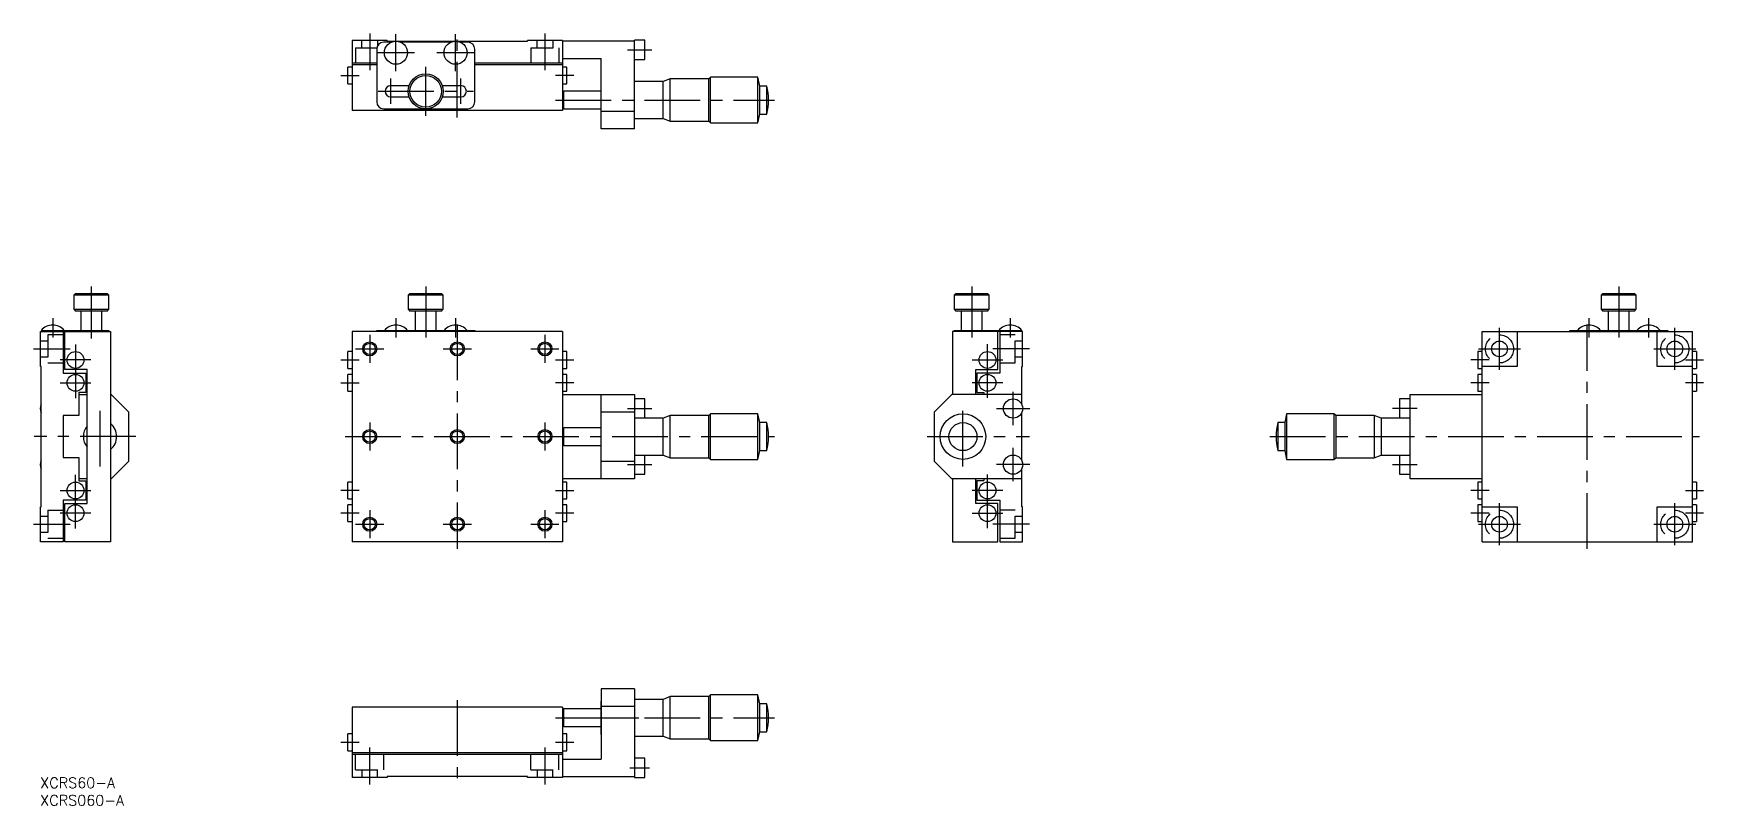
# Model space of a CAD drawing. Extents: x -2 to 474, y -8 to 212.
import ezdxf

# ---------------------------------------------------------------- set-up
doc = ezdxf.new("R2010")
doc.units = 0
doc.header["$LTSCALE"] = 0.5
doc.linetypes.add('CENTER', pattern=[50.8, 31.75, -6.35, 6.35, -6.35])
doc.linetypes.add('DASHED', pattern=[19.05, 12.7, -6.35])
for name, color, linetype in [('MSM_CENTER', 1, 'CENTER'), ('MSM_CONTINUOUS', 7, 'CONTINUOUS'), ('MSM_DASHED', 4, 'DASHED'), ('MSM_NARROW', 5, 'CONTINUOUS'), ('MSM_PART_NUMBER', 7, 'CONTINUOUS')]:
    doc.layers.add(name, color=color, linetype=linetype)
doc.styles.get("Standard").update_dxf_attribs({"font": 'txt.shx', "height": 3, "bigfont": 'bigfont.shx'})

# ---------------------------------------------------------------- blocks, each defined once
blk = doc.blocks.new('*U57')
at = {"layer": 'MSM_PART_NUMBER'}
blk.add_text('XCRS60-A', height=3, dxfattribs=at).set_placement((0, -3))
blk = doc.blocks.new('*U58')
at = {"layer": 'MSM_PART_NUMBER'}
blk.add_text('XCRS060-A', height=3, dxfattribs=at).set_placement((0, -8))

msp = doc.modelspace()

# ---------------------------------------------------------------- linework, layer by layer
at = {"layer": 'MSM_CENTER'}
for p, q in [((93.9739, 212.2), (93.9739, 201.7)), ((101.473901, 201.4), (101.473901, 212)), ((118.473901, 201.4), (118.473901, 212)), ((118.9739, 188.2), (118.9739, 212.2)), ((143.9739, 212.2), (143.9739, 201.7)), ((106.773901, 206.7), (96.173901, 206.7)), ((123.773901, 206.7), (113.173901, 206.7)), ((167.4739, 207.5), (174.4739, 207.5)), ((85.7739, 200.2), (90.9739, 200.2)), ((109.973901, 188.699999), (109.973901, 202.699999)), ((152.1739, 200.2), (146.9739, 200.2)), ((96.373314, 195.699999), (123.574486, 195.699999)), ((99.9739, 192.099414), (99.9739, 199.300586)), ((119.9739, 192.099414), (119.9739, 199.300586)), ((146.9739, 193.2), (209.4761, 193.2)), ((14.550001, 140.025), (14.550001, 125.225)), ((109.973901, 140.025), (109.973901, 125.525)), ((265.699999, 140.025), (265.699999, 125.525)), ((450.276099, 140.025), (450.276099, 125.525)), ((3.55, 131.027686), (3.55, 125.525)), ((101.473901, 131.027686), (101.473901, 125.525)), ((118.473901, 131.027686), (118.473901, 125.525)), ((118.9739, 129.225), (118.9739, 65.225)), ((276.7, 131.027686), (276.7, 125.525)), ((441.2761, 65.225), (441.2761, 129.225)), ((441.776098, 131.027686), (441.776098, 125.525)), ((458.776098, 131.027686), (458.776098, 125.525)), ((93.9739, 126.225), (93.9739, 118.225)), ((143.9739, 126.225), (143.9739, 118.225)), ((416.2761, 116.225), (416.2761, 128.225)), ((466.2761, 116.225), (466.2761, 128.225)), ((-1.95, 122.225), (8.55, 122.225)), ((10.05, 123.475), (10.05, 108.175)), ((89.9739, 122.225), (97.9739, 122.225)), ((114.9739, 122.225), (122.9739, 122.225)), ((139.9739, 122.225), (147.9739, 122.225)), ((270.2, 108.275), (270.2, 123.575)), ((282.2, 122.225), (271.7, 122.225)), ((410.2761, 122.225), (422.2761, 122.225)), ((460.2761, 122.225), (472.2761, 122.225)), ((14.45, 119.075), (5.65, 119.075)), ((85.7739, 119.075), (90.9739, 119.075)), ((146.9739, 119.075), (152.1739, 119.075)), ((265.8, 119.075), (274.6, 119.075)), ((413.2761, 119.075), (408.0761, 119.075)), ((469.2761, 119.075), (474.4761, 119.075)), ((5.65, 112.575), (14.45, 112.575)), ((85.7739, 112.575), (90.9739, 112.575)), ((152.1739, 112.575), (146.9739, 112.575)), ((274.6, 112.575), (265.8, 112.575)), ((277.5, 100.475), (277.5, 109.975)), ((413.2761, 112.575), (408.0761, 112.575)), ((474.4761, 112.575), (469.2761, 112.575)), ((17.05, 88.725), (17.05, 105.725)), ((167.4739, 105.225), (174.4739, 105.225)), ((263.2, 88.725), (263.2, 105.725)), ((272.75, 105.225), (282.25, 105.225)), ((392.7761, 105.225), (385.7761, 105.225)), ((93.9739, 101.225), (93.9739, 93.225)), ((143.9739, 101.225), (143.9739, 93.225)), ((27.25, 97.225), (-1.75, 97.225)), ((86.9739, 97.225), (209.4761, 97.225)), ((253, 97.225), (282.2, 97.225)), ((350.7739, 97.225), (473.2761, 97.225)), ((277.5, 84.475), (277.5, 93.975)), ((10.05, 70.975), (10.05, 86.275)), ((167.4739, 89.225), (174.4739, 89.225)), ((270.2, 71.075), (270.2, 86.375)), ((282.25, 89.225), (272.75, 89.225)), ((385.7761, 89.225), (392.7761, 89.225)), ((5.65, 81.875), (14.45, 81.875)), ((90.9739, 81.875), (85.7739, 81.875)), ((146.9739, 81.875), (152.1739, 81.875)), ((274.6, 81.875), (265.8, 81.875)), ((413.2761, 81.875), (408.0761, 81.875)), ((469.2761, 81.875), (474.4761, 81.875)), ((416.2761, 66.225), (416.2761, 78.225)), ((466.2761, 66.225), (466.2761, 78.225)), ((-1.95, 72.225), (8.55, 72.225)), ((14.45, 75.375), (5.65, 75.375)), ((90.9739, 75.375), (85.7739, 75.375)), ((89.9739, 72.225), (97.9739, 72.225)), ((93.9739, 76.225), (93.9739, 68.225)), ((114.9739, 72.225), (122.9739, 72.225)), ((139.9739, 72.225), (147.9739, 72.225)), ((143.9739, 76.225), (143.9739, 68.225)), ((152.1739, 75.375), (146.9739, 75.375)), ((265.8, 75.375), (274.6, 75.375)), ((282.2, 72.225), (271.7, 72.225)), ((413.2761, 75.375), (408.0761, 75.375)), ((410.2761, 72.225), (422.2761, 72.225)), ((460.2761, 72.225), (472.2761, 72.225)), ((474.4761, 75.375), (469.2761, 75.375)), ((118.9739, 22.05), (118.9739, -1.95)), ((146.9739, 17.05), (209.4761, 17.05)), ((158.666289, 17.05), (170.781511, 17.05)), ((85.7739, 10.05), (90.9739, 10.05)), ((146.9739, 10.05), (152.1739, 10.05)), ((93.9739, -1.95), (93.9739, 8.55)), ((143.9739, 8.55), (143.9739, -1.95)), ((168.166289, 2.75), (173.781511, 2.75))]:
    msp.add_line(p, q, dxfattribs=at)
at = {"layer": 'MSM_CONTINUOUS'}
for p, q in [((98.9739, 210.2), (88.9739, 210.2)), ((88.9739, 210.2), (88.9739, 190.2)), ((100.099128, 209.7), (97.9739, 209.7)), ((98.9739, 210.2), (98.9739, 210)), ((98.9739, 210), (138.9739, 210)), ((117.099128, 209.7), (102.848674, 209.7)), ((121.9739, 209.7), (119.848674, 209.7)), ((148.9739, 210.2), (138.9739, 210.2)), ((138.9739, 210), (138.9739, 210.2)), ((148.9739, 210.2), (148.9739, 190.2)), ((169.4739, 210), (148.9739, 210)), ((169.4739, 185), (169.4739, 210.25)), ((172.4739, 210.25), (169.4739, 210.25)), ((172.4739, 204.75), (172.4739, 210.25)), ((95.9739, 207.7), (95.9739, 192.7)), ((123.9739, 192.7), (123.9739, 207.7)), ((148.9739, 205), (159.9739, 205)), ((159.9739, 185), (159.9739, 205)), ((87.7739, 197.8), (87.7739, 202.6)), ((88.9739, 202.6), (87.7739, 202.6)), ((95.9739, 203.7), (88.9739, 203.7)), ((95.9739, 203.2), (88.9739, 203.2)), ((148.9739, 203.7), (123.9739, 203.7)), ((148.9739, 203.2), (123.9739, 203.2)), ((150.1739, 202.6), (148.9739, 202.6)), ((150.1739, 197.8), (150.1739, 202.6)), ((169.4739, 204.75), (172.4739, 204.75)), ((87.7739, 197.8), (88.9739, 197.8)), ((99.9739, 197.299999), (105.236813, 197.299999)), ((114.710989, 197.299999), (119.973902, 197.299999)), ((148.9739, 197.8), (150.1739, 197.8)), ((159.9739, 195.7), (149.3439, 195.7)), ((149.3439, 190.7), (149.3439, 195.7)), ((177.7239, 198.45), (169.4739, 198.45)), ((179.7239, 199.25), (177.7239, 198.45)), ((177.7239, 187.95), (177.7239, 198.45)), ((190.7239, 199.25), (179.7239, 199.25)), ((179.7239, 187.15), (179.7239, 199.25)), ((191.2239, 199.7), (190.7239, 199.25)), ((190.7239, 187.15), (190.7239, 199.25)), ((204.7239, 199.7), (191.2239, 199.7)), ((191.2239, 186.7), (191.2239, 199.7)), ((205.2239, 197.2), (204.7239, 199.7)), ((204.7239, 186.7), (204.7239, 199.7)), ((207.2239, 197.2), (205.2239, 197.2)), ((205.2239, 189.2), (205.2239, 197.2)), ((207.2239, 189.2), (207.2239, 197.2)), ((97.9739, 190.7), (121.9739, 190.7)), ((99.9739, 194.099999), (105.236813, 194.099999)), ((114.710989, 194.099999), (119.973902, 194.099999)), ((149.3439, 190.7), (159.9739, 190.7)), ((148.9739, 190.2), (88.9739, 190.2)), ((159.9739, 190), (169.4739, 190)), ((169.4739, 187.95), (177.7239, 187.95)), ((177.7239, 187.95), (179.7239, 187.15)), ((179.7239, 187.15), (190.7239, 187.15)), ((190.7239, 187.15), (191.2239, 186.7)), ((191.2239, 186.7), (204.7239, 186.7)), ((204.7239, 186.7), (205.2239, 189.2)), ((205.2239, 189.2), (207.2239, 189.2)), ((169.4739, 185), (159.9739, 185)), ((10.050001, 138.025), (9.550001, 137.525)), ((19.550001, 137.525), (9.550001, 137.525)), ((9.550001, 137.525), (9.550001, 133.525)), ((9.550001, 133.525), (19.550001, 133.525)), ((9.550001, 133.525), (10.050001, 133.025)), ((10.050001, 138.025), (19.050001, 138.025)), ((19.550001, 137.525), (19.050001, 138.025)), ((19.050001, 133.025), (19.550001, 133.525)), ((19.550001, 133.525), (19.550001, 137.525)), ((105.473901, 138.025), (104.973901, 137.525)), ((114.973901, 137.525), (104.973901, 137.525)), ((104.973901, 137.525), (104.973901, 133.525)), ((104.973901, 133.525), (114.973901, 133.525)), ((104.973901, 133.525), (105.473901, 133.025)), ((105.473901, 138.025), (114.473901, 138.025)), ((114.973901, 137.525), (114.473901, 138.025)), ((114.473901, 133.025), (114.973901, 133.525)), ((114.973901, 133.525), (114.973901, 137.525)), ((261.199999, 138.025), (260.699999, 137.525)), ((270.699999, 137.525), (260.699999, 137.525)), ((260.699999, 137.525), (260.699999, 133.525)), ((260.699999, 133.525), (270.699999, 133.525)), ((260.699999, 133.525), (261.199999, 133.025)), ((261.199999, 138.025), (270.199999, 138.025)), ((270.699999, 137.525), (270.199999, 138.025)), ((270.199999, 133.025), (270.699999, 133.525)), ((270.699999, 133.525), (270.699999, 137.525)), ((445.776099, 138.025), (445.276099, 137.525)), ((455.276099, 137.525), (445.276099, 137.525)), ((445.276099, 137.525), (445.276099, 133.525)), ((445.276099, 133.525), (455.276099, 133.525)), ((445.276099, 133.525), (445.776099, 133.025)), ((445.776099, 138.025), (454.776099, 138.025)), ((455.276099, 137.525), (454.776099, 138.025)), ((454.776099, 133.025), (455.276099, 133.525)), ((455.276099, 133.525), (455.276099, 137.525)), ((19.050001, 133.025), (10.050001, 133.025)), ((11.550001, 133.025), (11.550001, 127.525)), ((17.550001, 127.525), (17.550001, 133.025)), ((114.473901, 133.025), (105.473901, 133.025)), ((106.973901, 133.025), (106.973901, 127.525)), ((112.973901, 127.525), (112.973901, 133.025)), ((270.199999, 133.025), (261.199999, 133.025)), ((262.699999, 133.025), (262.699999, 127.525)), ((268.699999, 127.525), (268.699999, 133.025)), ((454.776099, 133.025), (445.776099, 133.025)), ((447.276099, 133.025), (447.276099, 127.525)), ((453.276099, 127.525), (453.276099, 133.025)), ((0.05, 127.225), (20.05, 127.225)), ((0.05, 117.225), (0.05, 127.225)), ((0.25, 127.525), (19.55, 127.525)), ((0.55, 127.225), (0.55, 127.525)), ((6.55, 127.225), (6.55, 115.325)), ((7.05, 116.325), (7.05, 127.225)), ((19.55, 127.525), (19.55, 127.225)), ((20.05, 127.225), (20.05, 67.225)), ((148.9739, 127.225), (88.9739, 127.225)), ((88.9739, 127.225), (88.9739, 67.225)), ((95.9739, 127.525), (123.9739, 127.525)), ((95.9739, 127.225), (95.9739, 127.525)), ((123.9739, 127.525), (123.9739, 127.225)), ((148.9739, 127.225), (148.9739, 67.225)), ((260.2, 127.225), (260.2, 109.225)), ((280.2, 127.225), (260.2, 127.225)), ((260.7, 127.525), (280, 127.525)), ((260.7, 127.225), (260.7, 127.525)), ((273.2, 116.325), (273.2, 127.225)), ((273.7, 127.225), (273.7, 115.325)), ((279.7, 127.525), (279.7, 127.225)), ((280.2, 117.225), (280.2, 127.225)), ((411.2761, 67.225), (411.2761, 127.225)), ((411.2761, 127.225), (471.2761, 127.225)), ((421.2761, 127.225), (421.2761, 117.225)), ((436.2761, 127.525), (464.2761, 127.525)), ((436.2761, 127.225), (436.2761, 127.525)), ((461.2761, 117.225), (461.2761, 127.225)), ((464.2761, 127.525), (464.2761, 127.225)), ((471.2761, 67.225), (471.2761, 127.225)), ((88.9739, 121.475), (87.7739, 121.475)), ((87.7739, 116.675), (87.7739, 121.475)), ((150.1739, 121.475), (148.9739, 121.475)), ((150.1739, 116.675), (150.1739, 121.475)), ((411.2761, 121.475), (410.0761, 121.475)), ((410.0761, 121.475), (410.0761, 116.675)), ((472.4761, 121.475), (471.2761, 121.475)), ((472.4761, 121.475), (472.4761, 116.675)), ((0.25, 117.225), (0.05, 117.225)), ((0.25, 77.225), (0.25, 117.225)), ((6.55, 115.325), (13.05, 115.325)), ((13.35, 116.325), (7.05, 116.325)), ((13.05, 115.325), (13.05, 109.825)), ((13.35, 78.125), (13.35, 116.325)), ((87.7739, 116.675), (88.9739, 116.675)), ((88.9739, 114.975), (87.7739, 114.975)), ((87.7739, 110.175), (87.7739, 114.975)), ((148.9739, 116.675), (150.1739, 116.675)), ((150.1739, 114.975), (148.9739, 114.975)), ((150.1739, 110.175), (150.1739, 114.975)), ((266.9, 109.225), (266.9, 116.325)), ((266.9, 116.325), (273.2, 116.325)), ((267.2, 115.325), (267.2, 109.825)), ((273.7, 115.325), (267.2, 115.325)), ((280, 106.370644), (280, 117.225)), ((280, 117.225), (280.2, 117.225)), ((410.0761, 116.675), (411.2761, 116.675)), ((411.2761, 114.975), (410.0761, 114.975)), ((410.0761, 114.975), (410.0761, 110.175)), ((421.2761, 117.225), (411.2761, 117.225)), ((471.2761, 117.225), (461.2761, 117.225)), ((471.2761, 116.675), (472.4761, 116.675)), ((472.4761, 114.975), (471.2761, 114.975)), ((472.4761, 114.975), (472.4761, 110.175)), ((11.05, 109.825), (11.05, 103.225)), ((13.05, 109.825), (11.05, 109.825)), ((87.7739, 110.175), (88.9739, 110.175)), ((148.9739, 110.175), (150.1739, 110.175)), ((267.2, 109.825), (269.2, 109.825)), ((269.2, 109.825), (269.2, 109.225)), ((410.0761, 110.175), (411.2761, 110.175)), ((471.2761, 110.175), (472.4761, 110.175)), ((11.05, 109.225), (13.35, 109.225)), ((20.05, 109.225), (20.25, 109.225)), ((25.25, 104.225), (20.25, 109.225)), ((148.9739, 109.225), (169.4739, 109.225)), ((159.9739, 85.225), (159.9739, 109.225)), ((169.4739, 109.225), (169.4739, 85.225)), ((172.4739, 107.975), (169.4739, 107.975)), ((172.4739, 102.475), (172.4739, 107.975)), ((260, 109.225), (255, 104.225)), ((280, 109.225), (260, 109.225)), ((390.7761, 107.975), (387.7761, 107.975)), ((387.7761, 107.975), (387.7761, 102.475)), ((390.7761, 85.225), (390.7761, 109.225)), ((390.7761, 109.225), (411.2761, 109.225)), ((6.55, 103.225), (6.55, 91.225)), ((11.05, 103.225), (6.55, 103.225)), ((25.25, 90.225), (25.25, 104.225)), ((169.4739, 104.225), (159.9739, 104.225)), ((177.7239, 102.475), (169.4739, 102.475)), ((179.7239, 103.275), (177.7239, 102.475)), ((177.7239, 91.975), (177.7239, 102.475)), ((190.7239, 103.275), (179.7239, 103.275)), ((179.7239, 91.175), (179.7239, 103.275)), ((191.2239, 103.725), (190.7239, 103.275)), ((190.7239, 91.175), (190.7239, 103.275)), ((204.7239, 103.725), (191.2239, 103.725)), ((191.2239, 90.725), (191.2239, 103.725)), ((205.2239, 101.225), (204.7239, 103.725)), ((204.7239, 90.725), (204.7239, 103.725)), ((207.2239, 101.225), (205.2239, 101.225)), ((205.2239, 93.225), (205.2239, 101.225)), ((207.2239, 93.225), (207.2239, 101.225)), ((255, 104.225), (255, 90.225)), ((280, 90.370644), (280, 104.079356)), ((355.0261, 101.225), (353.0261, 101.225)), ((353.0261, 101.225), (353.0261, 93.225)), ((355.5261, 103.725), (355.0261, 101.225)), ((355.0261, 101.225), (355.0261, 93.225)), ((369.0261, 103.725), (355.5261, 103.725)), ((355.5261, 103.725), (355.5261, 90.725)), ((369.5261, 103.275), (369.0261, 103.725)), ((369.0261, 103.725), (369.0261, 90.725)), ((380.5261, 103.275), (369.5261, 103.275)), ((369.5261, 103.275), (369.5261, 91.175)), ((382.5261, 102.475), (380.5261, 103.275)), ((380.5261, 103.275), (380.5261, 91.175)), ((390.7761, 102.475), (382.5261, 102.475)), ((382.5261, 102.475), (382.5261, 91.975)), ((159.9739, 99.725), (149.3439, 99.725)), ((149.3439, 94.725), (149.3439, 99.725)), ((6.55, 91.225), (11.05, 91.225)), ((11.05, 91.225), (11.05, 84.625)), ((149.3439, 94.725), (159.9739, 94.725)), ((169.4739, 91.975), (177.7239, 91.975)), ((172.4739, 86.475), (172.4739, 91.975)), ((177.7239, 91.975), (179.7239, 91.175)), ((179.7239, 91.175), (190.7239, 91.175)), ((190.7239, 91.175), (191.2239, 90.725)), ((191.2239, 90.725), (204.7239, 90.725)), ((204.7239, 90.725), (205.2239, 93.225)), ((205.2239, 93.225), (207.2239, 93.225)), ((353.0261, 93.225), (355.0261, 93.225)), ((355.0261, 93.225), (355.5261, 90.725)), ((355.5261, 90.725), (369.0261, 90.725)), ((369.0261, 90.725), (369.5261, 91.175)), ((369.5261, 91.175), (380.5261, 91.175)), ((380.5261, 91.175), (382.5261, 91.975)), ((382.5261, 91.975), (390.7761, 91.975)), ((387.7761, 91.975), (387.7761, 86.475)), ((20.25, 85.225), (25.25, 90.225)), ((159.9739, 90.225), (169.4739, 90.225)), ((169.4739, 86.475), (172.4739, 86.475)), ((255, 90.225), (260, 85.225)), ((280, 77.225), (280, 88.079356)), ((387.7761, 86.475), (390.7761, 86.475)), ((13.35, 85.225), (11.05, 85.225)), ((11.05, 84.625), (13.05, 84.625)), ((13.05, 84.625), (13.05, 79.125)), ((20.25, 85.225), (20.05, 85.225)), ((88.9739, 84.275), (87.7739, 84.275)), ((87.7739, 79.475), (87.7739, 84.275)), ((169.4739, 85.225), (148.9739, 85.225)), ((150.1739, 84.275), (148.9739, 84.275)), ((150.1739, 79.475), (150.1739, 84.275)), ((280, 85.225), (260, 85.225)), ((260.2, 85.225), (260.2, 67.225)), ((266.9, 78.125), (266.9, 85.225)), ((267.2, 84.725), (267.2, 79.125)), ((269.2, 84.625), (267.2, 84.625)), ((269.2, 85.225), (269.2, 84.725)), ((411.2761, 85.225), (390.7761, 85.225)), ((411.2761, 84.275), (410.0761, 84.275)), ((410.0761, 84.275), (410.0761, 79.475)), ((472.4761, 84.275), (471.2761, 84.275)), ((472.4761, 84.275), (472.4761, 79.475)), ((0.05, 67.225), (0.05, 77.225)), ((0.05, 77.225), (0.25, 77.225)), ((6.55, 79.125), (6.55, 67.225)), ((13.05, 79.125), (6.55, 79.125)), ((7.05, 67.225), (7.05, 78.125)), ((7.05, 78.125), (13.35, 78.125)), ((87.7739, 79.475), (88.9739, 79.475)), ((88.9739, 77.775), (87.7739, 77.775)), ((87.7739, 72.975), (87.7739, 77.775)), ((148.9739, 79.475), (150.1739, 79.475)), ((150.1739, 77.775), (148.9739, 77.775)), ((150.1739, 72.975), (150.1739, 77.775)), ((273.2, 78.125), (266.9, 78.125)), ((267.2, 79.125), (273.7, 79.125)), ((273.2, 67.225), (273.2, 78.125)), ((273.7, 79.125), (273.7, 67.225)), ((280.2, 77.225), (280, 77.225)), ((280.2, 67.225), (280.2, 77.225)), ((410.0761, 79.475), (411.2761, 79.475)), ((411.2761, 77.775), (410.0761, 77.775)), ((410.0761, 77.775), (410.0761, 72.975)), ((411.2761, 77.225), (421.2761, 77.225)), ((421.2761, 77.225), (421.2761, 67.225)), ((461.2761, 67.225), (461.2761, 77.225)), ((461.2761, 77.225), (471.2761, 77.225)), ((471.2761, 79.475), (472.4761, 79.475)), ((472.4761, 77.775), (471.2761, 77.775)), ((472.4761, 77.775), (472.4761, 72.975)), ((87.7739, 72.975), (88.9739, 72.975)), ((148.9739, 72.975), (150.1739, 72.975)), ((410.0761, 72.975), (411.2761, 72.975)), ((471.2761, 72.975), (472.4761, 72.975)), ((6.55, 67.225), (0.05, 67.225)), ((20.05, 67.225), (7.05, 67.225)), ((148.9739, 67.225), (88.9739, 67.225)), ((260.2, 67.225), (273.2, 67.225)), ((273.7, 67.225), (280.2, 67.225)), ((411.2761, 67.225), (471.2761, 67.225)), ((169.4739, 25.25), (159.9739, 25.25)), ((159.9739, 25.25), (159.9739, 5.25)), ((169.4739, 25.25), (169.4739, 0)), ((148.9739, 20.05), (88.9739, 20.05)), ((88.9739, 20.05), (88.9739, 0.05)), ((148.9739, 20.05), (148.9739, 0.05)), ((159.9739, 19.55), (149.3439, 19.55)), ((149.3439, 14.55), (149.3439, 19.55)), ((159.9739, 12.3), (159.9739, 21.8)), ((169.4739, 20.25), (159.9739, 20.25)), ((177.7239, 22.3), (169.4739, 22.3)), ((179.7239, 23.1), (177.7239, 22.3)), ((177.7239, 11.8), (177.7239, 22.3)), ((190.7239, 23.1), (179.7239, 23.1)), ((179.7239, 11), (179.7239, 23.1)), ((191.2239, 23.55), (190.7239, 23.1)), ((190.7239, 11), (190.7239, 23.1)), ((204.7239, 23.55), (191.2239, 23.55)), ((191.2239, 10.55), (191.2239, 23.55)), ((205.2239, 21.05), (204.7239, 23.55)), ((204.7239, 10.55), (204.7239, 23.55)), ((207.2239, 21.05), (205.2239, 21.05)), ((205.2239, 13.05), (205.2239, 21.05)), ((207.2239, 13.05), (207.2239, 21.05)), ((149.3439, 14.55), (159.9739, 14.55)), ((87.7739, 7.65), (87.7739, 12.45)), ((88.9739, 12.45), (87.7739, 12.45)), ((150.1739, 12.45), (148.9739, 12.45)), ((150.1739, 7.65), (150.1739, 12.45)), ((169.4739, 11.8), (177.7239, 11.8)), ((177.7239, 11.8), (179.7239, 11)), ((179.7239, 11), (190.7239, 11)), ((190.7239, 11), (191.2239, 10.55)), ((191.2239, 10.55), (204.7239, 10.55)), ((204.7239, 10.55), (205.2239, 13.05)), ((205.2239, 13.05), (207.2239, 13.05)), ((87.7739, 7.65), (88.9739, 7.65)), ((148.9739, 7.05), (88.9739, 7.05)), ((148.9739, 6.55), (88.9739, 6.55)), ((148.9739, 7.65), (150.1739, 7.65)), ((148.9739, 5.25), (159.9739, 5.25)), ((172.4739, 5.5), (169.4739, 5.5)), ((172.4739, 0), (172.4739, 5.5)), ((98.9739, 0.05), (88.9739, 0.05)), ((138.9739, 0.25), (98.9739, 0.25)), ((98.9739, 0.25), (98.9739, 0.05)), ((138.9739, 0.05), (138.9739, 0.25)), ((148.9739, 0.05), (138.9739, 0.05)), ((148.9739, 0.25), (169.4739, 0.25)), ((169.4739, 0), (172.4739, 0))]:
    msp.add_line(p, q, dxfattribs=at)
for centre, radius in [((101.473901, 206.7), 3.3), ((118.473901, 206.7), 3.3), ((109.973901, 195.699999), 5), ((109.973901, 195.699999), 4.5), ((416.2761, 122.225), 2.25), ((466.2761, 122.225), 2.25), ((10.05, 119.075), 2.4), ((93.9739, 122.225), 1.621), ((118.9739, 122.225), 1.621), ((143.9739, 122.225), 1.621), ((270.2, 119.075), 2.4), ((10.05, 112.575), 2.4), ((270.2, 112.575), 2.4), ((277.5, 105.225), 2.75), ((263.2, 97.225), 6.5), ((263.2, 97.225), 4), ((93.9739, 97.225), 1.621), ((118.9739, 97.225), 1.621), ((143.9739, 97.225), 1.621), ((277.5, 89.225), 2.75), ((10.05, 81.875), 2.4), ((270.2, 81.875), 2.4), ((10.05, 75.375), 2.4), ((270.2, 75.375), 2.4), ((93.9739, 72.225), 1.621), ((118.9739, 72.225), 1.621), ((143.9739, 72.225), 1.621), ((416.2761, 72.225), 2.25), ((466.2761, 72.225), 2.25)]:
    msp.add_circle(centre, radius, dxfattribs=at)
for centre, radius, start, end in [((97.9739, 207.7), 2, 90, 180), ((121.9739, 207.7), 2, 0, 90), ((99.9739, 195.699999), 1.6, 90, 270), ((119.973902, 195.699999), 1.6, 270, 90), ((157.604846, 193.2), 8.630946, 163.16267424, 196.83732576), ((191.4739, 193.2), 16.25, 345.7499673, 14.2500327), ((97.9739, 192.7), 2, 180, 270), ((121.9739, 192.7), 2, 270, 0), ((3.55, 124.644999), 4.380001, 41.11209393, 138.88791176), ((101.473902, 124.644999), 4.380001, 41.11209393, 138.88791176), ((118.473902, 124.644999), 4.380001, 41.11209393, 138.88791176), ((276.7, 124.644999), 4.380001, 41.11209393, 138.88791176), ((441.776099, 124.644999), 4.380001, 41.11209393, 138.88791176), ((458.776099, 124.644999), 4.380001, 41.11209393, 138.88791176), ((2.75, 105.225), 2.75, 155.380023, 204.619977), ((17.05, 97.225), 4.75, 141.164298, 218.835702), ((17.05, 97.225), 4.75, 309.16671072, 50.833289), ((191.4739, 97.225), 16.25, 345.7499673, 14.2500327), ((368.7761, 97.225), 16.25, 165.7499673, 194.2500327), ((157.604846, 97.225), 8.630946, 163.16267424, 196.83732576), ((2.75, 89.225), 2.75, 155.380023, 204.619977), ((157.604846, 17.05), 8.630946, 163.16267424, 196.83732576), ((191.4739, 17.05), 16.25, 345.7499673, 14.2500327)]:
    msp.add_arc(centre, radius, start, end, dxfattribs=at)
at = {"layer": 'MSM_DASHED'}
for p, q in [((91.7239, 208.1), (91.7239, 210.2)), ((96.2239, 210.2), (96.2239, 208.668246)), ((141.7239, 208.1), (141.7239, 210.2)), ((146.2239, 210.2), (146.2239, 208.1)), ((89.9739, 208.1), (89.9739, 203.7)), ((89.9739, 208.1), (96.014308, 208.1)), ((139.9739, 208.1), (147.9739, 208.1)), ((139.9739, 208.1), (139.9739, 203.7)), ((147.9739, 208.1), (147.9739, 203.7)), ((2.15, 124.475), (0.05, 124.475)), ((2.15, 126.225), (2.15, 118.225)), ((6.55, 126.225), (2.15, 126.225)), ((278.1, 126.225), (273.7, 126.225)), ((278.1, 118.225), (278.1, 126.225)), ((280.2, 124.475), (278.1, 124.475)), ((0.05, 119.975), (2.15, 119.975)), ((278.1, 119.975), (280.2, 119.975)), ((2.15, 118.225), (6.55, 118.225)), ((273.7, 118.225), (278.1, 118.225)), ((2.15, 74.475), (0.05, 74.475)), ((2.15, 76.225), (6.55, 76.225)), ((2.15, 76.225), (2.15, 68.225)), ((278.1, 76.225), (273.7, 76.225)), ((278.1, 68.225), (278.1, 76.225)), ((280.2, 74.475), (278.1, 74.475)), ((0.05, 69.975), (2.15, 69.975)), ((2.15, 68.225), (6.55, 68.225)), ((273.7, 68.225), (278.1, 68.225)), ((278.1, 69.975), (280.2, 69.975)), ((89.9739, 2.15), (89.9739, 6.55)), ((97.9739, 2.15), (97.9739, 6.55)), ((139.9739, 2.15), (139.9739, 6.55)), ((147.9739, 2.15), (147.9739, 6.55)), ((89.9739, 2.15), (97.9739, 2.15)), ((91.7239, 2.15), (91.7239, 0.05)), ((96.2239, 0.05), (96.2239, 2.15)), ((139.9739, 2.15), (147.9739, 2.15)), ((141.7239, 2.15), (141.7239, 0.05)), ((146.2239, 0.05), (146.2239, 2.15))]:
    msp.add_line(p, q, dxfattribs=at)
for centre in [(416.2761, 122.225), (466.2761, 122.225), (416.2761, 72.225), (466.2761, 72.225)]:
    msp.add_circle(centre, 4, dxfattribs=at)
at = {"layer": 'MSM_NARROW'}
for centre in [(93.9739, 122.225), (118.9739, 122.225), (143.9739, 122.225), (93.9739, 97.225), (118.9739, 97.225), (143.9739, 97.225), (93.9739, 72.225), (118.9739, 72.225), (143.9739, 72.225)]:
    msp.add_circle(centre, 2, dxfattribs=at)

# ---------------------------------------------------------------- block references
at = {"layer": 'MSM_CONTINUOUS'}
for name in ['*U57', '*U58']:
    msp.add_blockref(name, (0, 0), dxfattribs=at)

doc.saveas('drawing.dxf')
